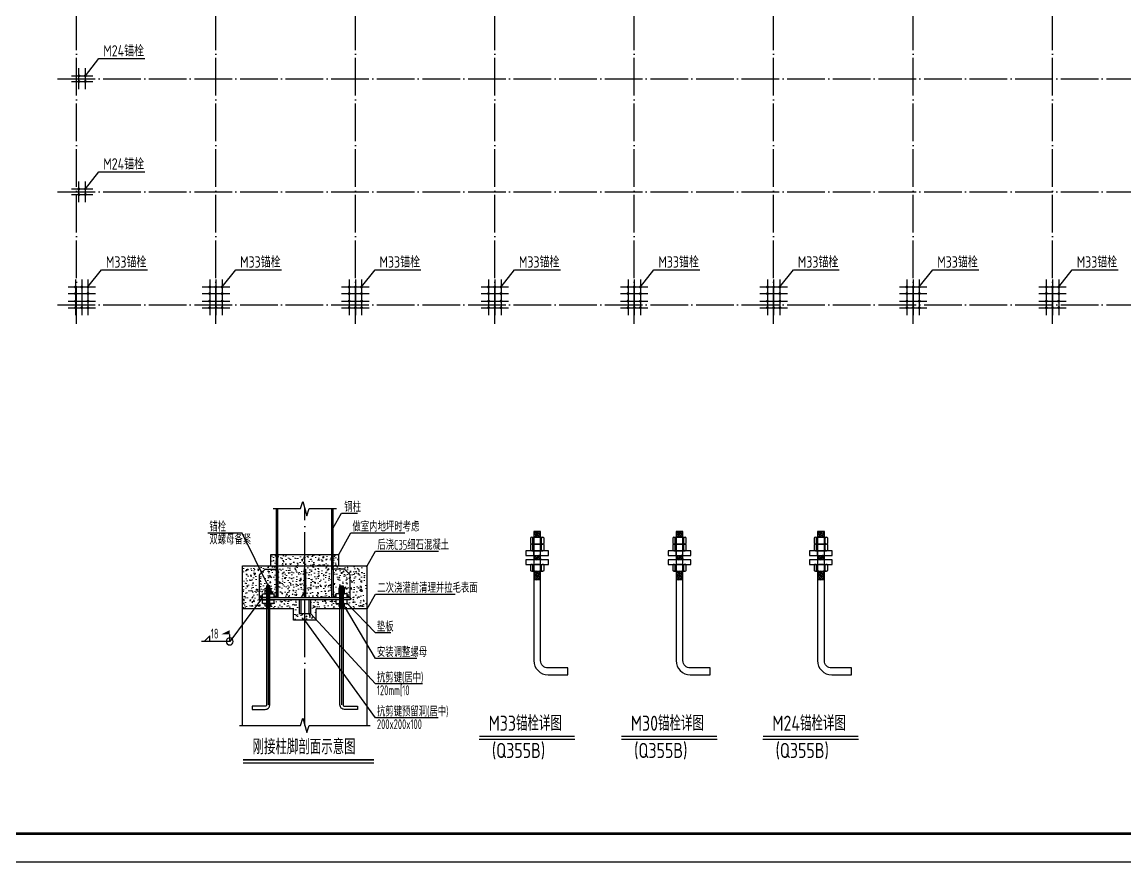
# Model space of a CAD drawing. Extents: x 8844666 to 9156203, y 1662182 to 2655606.
# Drawn here: x 8914700 to 8973232, y 2270669 to 2315219 of the extents above; entities that cross this region are included whole.
import ezdxf

# ---------------------------------------------------------------- set-up
doc = ezdxf.new("R2010")
doc.units = 0
doc.header["$LTSCALE"] = 1000
doc.header["$MEASUREMENT"] = 0
doc.linetypes.add('DOTE', pattern=[2.42, 2, -0.2, 0.02, -0.2])
doc.layers.get('0').update_dxf_attribs({"linetype": 'CONTINUOUS'})
for name, color, linetype in [('10', 7, 'CONTINUOUS'), ('11', 3, 'CONTINUOUS'), ('116', 1, 'CONTINUOUS'), ('14', 142, 'CONTINUOUS'), ('BOLT', 3, 'CONTINUOUS'), ('DIM_SYMB', 3, 'CONTINUOUS'), ('DOTE', 8, 'DOTE'), ('PUB_TITLE', 4, 'CONTINUOUS'), ('一般文字', 6, 'CONTINUOUS'), ('加强板', 3, 'CONTINUOUS'), ('填满-深', 8, 'CONTINUOUS'), ('焊缝标注', 6, 'CONTINUOUS'), ('独立基础', 2, 'CONTINUOUS'), ('螺栓', 15, 'CONTINUOUS')]:
    doc.layers.add(name, color=color, linetype=linetype)
doc.layers.add('HATCH', color=9, linetype='CONTINUOUS', lineweight=9)
doc.styles.add('_HZTXT', font='atssdeng.shx', dxfattribs={"width": 0.8, "bigfont": 'atssdchn.shx'})
doc.styles.add('TSSD', font='tssdeng.shx', dxfattribs={"width": 0.65, "bigfont": 'tssdchn.shx'})
doc.styles.add('TSSD_REIN', font='atssdeng.shx', dxfattribs={"width": 0.7, "bigfont": 'atssdchn.shx'})
pattern_1 = [(10, (7369831.1, 1887585.653), (-5.426506, 30.775242), [])]

# ---------------------------------------------------------------- blocks, each defined once
blk = doc.blocks.new('GJZJ0529')
at = {"layer": 'HATCH', "ltscale": 1000}
h = blk.add_hatch(dxfattribs=at)
h.set_pattern_fill('混凝土', color=256, scale=50, style=0)
h.set_pattern_definition([(50, (14030.83, -95.17), (358.630091, -31.376067), [37.5, -412.5]), (355, (14030.83, -95.17), (-69.375667, 376.096067), [30, -330]), (100.4514, (14060.7, -97.78), (289.254691, 344.719771), [31.870095, -350.571056]), (46.1842, (14030.83, 4.83), (533.620524, -82.759507), [56.25, -618.75]), (96.6356, (14075.3, -2.06), (467.331353, 487.058935), [47.805144, -525.8565]), (351.1842, (14030.8, 4.83), (467.330973, 487.0593), [45, -495]), (21, (14080.83, -20.17), (298.453526, -201.309445), [37.5, -412.5]), (326, (14080.83, -20.17), (121.657666, 362.575023), [30, -330]), (71.4514, (14105.7, -36.94), (420.111314, 161.265248), [31.870095, -350.571056]), (37.5, (14030.83, -95.17), (6.0799277, 166.446927), [0, -326, 0, -335, 0, -331.25]), (7.5, (14030.83, -95.17), (131.5347687, 197.205856), [0, -191, 0, -318.5, 0, -126.25]), (327.5, (13919.33, -95.17), (266.911218, -11.2774359), [0, -125, 0, -390, 0, -517.5]), (317.5, (13869.33, -95.17), (291.593085, 50.052491), [0, -162.5, 0, -259, 0, -367.5])])
h.paths.add_polyline_path([(7462797, 1870322), (7462797, 1870722), (7461845, 1870722), (7461845, 1870322)])
h.paths.add_polyline_path([(7461797, 1870722), (7461597, 1870722), (7461597, 1870322), (7461797, 1870322)])
h.paths.add_polyline_path([(7463749, 1870322), (7463749, 1870722), (7462797, 1870722), (7462797, 1870322)])
h.paths.add_polyline_path([(7463797, 1870322), (7463997, 1870322), (7463997, 1870722), (7463797, 1870722)])
h = blk.add_hatch(dxfattribs=at)
h.set_pattern_fill('混凝土', color=256, scale=50, style=0)
h.set_pattern_definition([(50, (0, 0), (358.630091, -31.376067), [37.5, -412.5]), (355, (0, 0), (-69.375667, 376.096067), [30, -330]), (100.4514, (29.9, -2.6), (289.254691, 344.719771), [31.870095, -350.571056]), (46.1842, (0, 100), (533.620524, -82.759507), [56.25, -618.75]), (96.6356, (44.47, 93.1), (467.331353, 487.058935), [47.805144, -525.8565]), (351.1842, (0, 100), (467.330973, 487.0593), [45, -495]), (21, (50, 75), (298.453526, -201.309445), [37.5, -412.5]), (326, (50, 75), (121.657666, 362.575023), [30, -330]), (71.4514, (74.87, 58.22), (420.111314, 161.265248), [31.870095, -350.571056]), (37.5, (0, 0), (6.0799277, 166.446927), [0, -326, 0, -335, 0, -331.25]), (7.5, (0, 0), (131.5347687, 197.205856), [0, -191, 0, -318.5, 0, -126.25]), (327.5, (-111.5, 0), (266.911218, -11.2774359), [0, -125, 0, -390, 0, -517.5]), (317.5, (-161.5, 0), (291.593085, 50.052491), [0, -162.5, 0, -259, 0, -367.5])])
h.paths.add_polyline_path([(7463797, 1869290), (7463855, 1869232, 0.168207), (7463897, 1869302), (7463897, 1869335), (7463997, 1869335), (7463997, 1869435), (7463997, 1869535), (7464041, 1869535), (7464041, 1869622), (7464154, 1869622), (7464154, 1869535), (7464197, 1869535), (7464197, 1869435), (7464197, 1869335), (7464297, 1869335), (7464297, 1869302, 0.262974), (7464379, 1869210), (7464397, 1869210), (7464397, 1870010), (7464197, 1870210), (7463797, 1870210)], flags=17)
h.paths.add_polyline_path([(7461797, 1870210), (7461397, 1870210), (7461271, 1870083), (7461497, 1869622), (7461554, 1869622), (7461554, 1869535), (7461597, 1869535), (7461597, 1869435), (7461597, 1869335), (7461697, 1869335), (7461697, 1869302, 0.168207), (7461740, 1869232), (7461797, 1869290)], flags=17)
h.paths.add_polyline_path([(7461197, 1869210), (7461216, 1869210, 0.262974), (7461297, 1869302), (7461297, 1869335), (7461397, 1869335), (7461397, 1869435), (7461397, 1869535), (7461441, 1869535), (7461441, 1869622), (7461497, 1869622), (7461271, 1870083), (7461197, 1870010)], flags=17)
h.paths.add_polyline_path([(7464997, 1870322), (7461154, 1870322), (7461271, 1870083), (7461397, 1870210), (7461797, 1870210), (7461837, 1870210), (7461837, 1869210), (7462769, 1869210), (7462769, 1870210), (7462825, 1870210), (7462825, 1869210), (7463757, 1869210), (7463757, 1870210), (7463797, 1870210), (7464197, 1870210), (7464397, 1870010), (7464397, 1869210), (7464397, 1869122), (7464297, 1869122), (7464297, 1868997), (7464483, 1868802), (7464997, 1868802)])
h.paths.add_polyline_path([(7461197, 1870010), (7461271, 1870083), (7461154, 1870322), (7460597, 1870322), (7460597, 1868802), (7460994, 1868802), (7461232, 1869122), (7461197, 1869122), (7461197, 1869210)])
h.paths.add_polyline_path([(7462397, 1868802), (7462397, 1868402), (7463197, 1868402), (7463197, 1868425), (7462997, 1868642), (7462597, 1868642), (7462597, 1869122), (7461697, 1869122), (7461697, 1868997), (7461597, 1868997), (7461597, 1868897), (7461554, 1868897), (7461554, 1868802)])
h.paths.add_polyline_path([(7461297, 1868997), (7461297, 1869122), (7461232, 1869122), (7460994, 1868802), (7461441, 1868802), (7461441, 1868897), (7461397, 1868897), (7461397, 1868997)])
h.paths.add_polyline_path([(7462997, 1869122), (7462997, 1868642), (7463197, 1868425), (7463197, 1868802), (7464041, 1868802), (7464041, 1868897), (7463997, 1868897), (7463997, 1868997), (7463897, 1868997), (7463897, 1869122)])
h.paths.add_polyline_path([(7464297, 1868997), (7464197, 1868997), (7464197, 1868897), (7464254, 1868802), (7464483, 1868802)], flags=17)
at = {"layer": '填满-深', "ltscale": 1000}
h = blk.add_hatch(dxfattribs=at)
h.set_pattern_fill('_USER', color=256, scale=31.25, angle=10, style=0, pattern_type=0)
h.set_pattern_definition(pattern_1)
h.paths.add_polyline_path([(7461554, 1869622), (7461441, 1869622), (7461441, 1868802), (7461554, 1868802)])
h = blk.add_hatch(dxfattribs=at)
h.set_pattern_fill('_USER', color=256, scale=31.25, angle=10, style=0, pattern_type=0)
h.set_pattern_definition(pattern_1)
h.paths.add_polyline_path([(7464041, 1869622), (7464154, 1869622), (7464154, 1868802), (7464041, 1868802)])
at = {"layer": '填满-深'}
h = blk.add_hatch(color=256, dxfattribs=at)
edge = h.paths.add_edge_path()
edge.add_ellipse((7461175, 1869328), major_axis=(-103, 71), ratio=1, start_angle=143.9763, end_angle=202.911, ccw=False)
edge.add_line((7461216, 1869210), (7461297, 1869210))
edge.add_line((7461297, 1869210), (7461297, 1869302))
h = blk.add_hatch(color=256, dxfattribs=at)
edge = h.paths.add_edge_path()
edge.add_ellipse((7461820, 1869328), major_axis=(103, 71), ratio=1, start_angle=157.089, end_angle=216.0237)
edge.add_line((7461779, 1869210), (7461697, 1869210))
edge.add_line((7461697, 1869210), (7461697, 1869302))
h = blk.add_hatch(color=256, dxfattribs=at)
edge = h.paths.add_edge_path()
edge.add_ellipse((7463775, 1869328), major_axis=(-103, 71), ratio=1, start_angle=143.9763, end_angle=202.911, ccw=False)
edge.add_line((7463816, 1869210), (7463897, 1869210))
edge.add_line((7463897, 1869210), (7463897, 1869302))
h = blk.add_hatch(color=256, dxfattribs=at)
edge = h.paths.add_edge_path()
edge.add_ellipse((7464420, 1869328), major_axis=(103, 71), ratio=1, start_angle=157.089, end_angle=216.0237)
edge.add_line((7464379, 1869210), (7464297, 1869210))
edge.add_line((7464297, 1869210), (7464297, 1869302))
at = {"layer": '11'}
for p, q in [((7461797, 1870210, -1178), (7461797, 1872347, -1186)), ((7461845, 1869210, -1178), (7461845, 1872347, -1186)), ((7463749, 1869210, -1178), (7463749, 1872347, -1186)), ((7463797, 1870210, -1178), (7463797, 1872347, -1186))]:
    blk.add_line(p, q, dxfattribs=at)
at = {"layer": '116'}
for p, q in [((7462597, 1869122, -1178), (7462597, 1868642, -1178)), ((7462657, 1869122, -1178), (7462657, 1868642, -1178)), ((7462937, 1869122, -1178), (7462937, 1868642, -1178)), ((7462997, 1869122, -1178), (7462997, 1868642, -1178)), ((7462597, 1868642, -1178), (7462997, 1868642, -1178))]:
    blk.add_line(p, q, dxfattribs=at)
at = {"layer": '14'}
for p, q in [((7461197, 1870010, -1178), (7461397, 1870210, -1178)), ((7461197, 1869210, -1178), (7461197, 1870010, -1178)), ((7461397, 1870210, -1178), (7461797, 1870210, -1178)), ((7461797, 1870210, -1178), (7461797, 1869290, -1178)), ((7461797, 1869210, -1178), (7461797, 1870210, -1178)), ((7461797, 1870210, -1178), (7461837, 1870210, -1178)), ((7461837, 1870210, -1178), (7461837, 1869210, -1178)), ((7462769, 1870210, -1178), (7462769, 1869210, -1178)), ((7462769, 1870210, -1178), (7462825, 1870210, -1178)), ((7462825, 1870010, -1178), (7462769, 1870010, -1178)), ((7462825, 1870210, -1178), (7462825, 1869210, -1178)), ((7463757, 1869210, -1178), (7463757, 1870210, -1178)), ((7463757, 1870210, -1178), (7463797, 1870210, -1178)), ((7463797, 1870210, -1178), (7463797, 1869290, -1178)), ((7463797, 1870210, -1178), (7463797, 1869210, -1178)), ((7464197, 1870210, -1178), (7463797, 1870210, -1178)), ((7464397, 1870010, -1178), (7464197, 1870210, -1178)), ((7464397, 1869210, -1178), (7464397, 1870010, -1178)), ((7461197, 1869210, -1178), (7464397, 1869210, -1178)), ((7461717, 1869210, -1178), (7461197, 1869210, -1178)), ((7461197, 1869122, -1178), (7461197, 1869210, -1178)), ((7464397, 1869122, -1178), (7461197, 1869122, -1178)), ((7461797, 1869290, -1178), (7461740, 1869232, -1178)), ((7461837, 1869210, -1178), (7461797, 1869210, -1178)), ((7463797, 1869210, -1178), (7463757, 1869210, -1178)), ((7463797, 1869290, -1178), (7463855, 1869232, -1178)), ((7463877, 1869210, -1178), (7464397, 1869210, -1178)), ((7464397, 1869210, -1178), (7464397, 1869122, -1178))]:
    blk.add_line(p, q, dxfattribs=at)
at = {"layer": 'BOLT', "elevation": -1178}
for points in [[(7461441, 1869622), (7461441, 1865391, -0.414214), (7461410, 1865360), (7460929, 1865360), (7460929, 1865247), (7461397, 1865247, 0.414214), (7461554, 1865403), (7461554, 1869622), (7461441, 1869622)], [(7464154, 1869622), (7464154, 1865391, 0.414214), (7464185, 1865360), (7464666, 1865360), (7464666, 1865247), (7464197, 1865247, -0.414214), (7464041, 1865403), (7464041, 1869622), (7464154, 1869622)]]:
    blk.add_lwpolyline(points, format="xyb", dxfattribs=at)
at = {"layer": 'DIM_SYMB'}
for points, elevation in [([(7461682, 1872347), (7462647, 1872347), (7462728, 1872600), (7462867, 1872093), (7462947, 1872347), (7463913, 1872347)], -1186), ([(7460482, 1864680), (7462647, 1864680), (7462728, 1864933), (7462867, 1864426), (7462947, 1864680), (7465113, 1864680)], -1178)]:
    blk.add_lwpolyline(points, dxfattribs=dict(at, elevation=elevation))
at = {"layer": 'DOTE'}
blk.add_line((7462797, 1864680, -1178), (7462797, 1872347, -1186), dxfattribs=at)
at = {"layer": 'DOTE', "linetype": 'Continuous'}
for p, q in [((7461497, 1869622, -1178), (7461497, 1865403, -1178)), ((7464097, 1869622, -1178), (7464097, 1865403, -1178))]:
    blk.add_line(p, q, dxfattribs=at)
at = {"layer": '一般文字', "color": 7}
for p, q in [((7463797, 1871663, -1186), (7464097, 1872183, -1186)), ((7464097, 1872183, -1186), (7464659, 1872183, -1186)), ((7460583, 1871483, -1178), (7459369, 1871483, -1178)), ((7461497, 1869622, -1178), (7460583, 1871483, -1178)), ((7463997, 1870722, -1186), (7464419, 1871488, -1186)), ((7464419, 1871488, -1186), (7466329, 1871488, -1186)), ((7464997, 1870322, -1186), (7465297, 1870842, -1186)), ((7465297, 1870842, -1186), (7467521, 1870842, -1186)), ((7464997, 1868802, -1178), (7465297, 1869322, -1178)), ((7465297, 1869322, -1178), (7468118, 1869322, -1178)), ((7465297, 1867049, -1178), (7464197, 1868897, -1178)), ((7465297, 1867949, -1178), (7464297, 1868997, -1178)), ((7465297, 1864949, -1178), (7462797, 1868402, -1182)), ((7465297, 1866149, -1178), (7462997, 1868642, -1178)), ((7465845, 1867949, -1178), (7465297, 1867949, -1178)), ((7466756, 1867049, -1178), (7465297, 1867049, -1178)), ((7466962, 1866149, -1178), (7465297, 1866149, -1178)), ((7467515, 1864949, -1178), (7465297, 1864949, -1178))]:
    blk.add_line(p, q, dxfattribs=at)
at = {"layer": '加强板', "elevation": -1178}
for points in [[(7461397, 1869535), (7461597, 1869535), (7461597, 1869435), (7461397, 1869435)], [(7464197, 1869535), (7463997, 1869535), (7463997, 1869435), (7464197, 1869435)], [(7461297, 1869335), (7461697, 1869335), (7461697, 1869210), (7461297, 1869210)], [(7461297, 1869122), (7461697, 1869122), (7461697, 1868997), (7461297, 1868997)], [(7461397, 1869435), (7461597, 1869435), (7461597, 1869335), (7461397, 1869335)], [(7464297, 1869335), (7463897, 1869335), (7463897, 1869210), (7464297, 1869210)], [(7464297, 1869122), (7463897, 1869122), (7463897, 1868997), (7464297, 1868997)], [(7464197, 1869435), (7463997, 1869435), (7463997, 1869335), (7464197, 1869335)], [(7461397, 1868997), (7461597, 1868997), (7461597, 1868897), (7461397, 1868897)], [(7464197, 1868997), (7463997, 1868997), (7463997, 1868897), (7464197, 1868897)]]:
    blk.add_lwpolyline(points, close=True, dxfattribs=at)
at = {"layer": '填满-深', "ltscale": 1000}
blk.add_line((7461554, 1868802, -1178), (7461441, 1868802, -1178), dxfattribs=at)
at = {"layer": '填满-深'}
for centre, start, end in [((7461175, 1869328, -1178), 289.1303, 348.0651), ((7461820, 1869328, -1178), 191.9349, 250.8697), ((7463775, 1869328, -1178), 289.1303, 348.0651), ((7464420, 1869328, -1178), 191.9349, 250.8697)]:
    blk.add_arc(centre, 125, start, end, dxfattribs=at)
at = {"layer": '焊缝标注'}
for p, q in [((7461297, 1869210, -1178), (7460138, 1867651, -1178)), ((7460138, 1867651, -1178), (7459138, 1867651, -1178)), ((7459438, 1867851, -1178), (7459238, 1867651, -1178)), ((7459438, 1867651, -1178), (7459438, 1867851, -1178)), ((7460138, 1867651, -1178), (7460138, 1867901, -1178))]:
    blk.add_line(p, q, dxfattribs=at)
blk.add_arc((7460138, 1867651, -1178), 125, 45, 44.9772, dxfattribs=at)
for points in [[(7461297, 1869210, -1178), (7461226, 1869139, -1178), (7461250, 1869121, -1178)], [(7460138, 1867901, -1178), (7459838, 1867901, -1178), (7460138, 1868051, -1178)]]:
    blk.add_solid(points, dxfattribs=at)
at = {"layer": '独立基础'}
for p, q in [((7461597, 1870722, -1186), (7463997, 1870722, -1186)), ((7461597, 1870322, -1186), (7461597, 1870722, -1186)), ((7463997, 1870322, -1186), (7463997, 1870722, -1186)), ((7460597, 1864680, -1178), (7460597, 1870322, -1178)), ((7460597, 1870322, -1186), (7464997, 1870322, -1186)), ((7464997, 1864680, -1178), (7464997, 1870322, -1178)), ((7462397, 1868802, -1178), (7460597, 1868802, -1178)), ((7462397, 1868402, -1178), (7462397, 1868802, -1178)), ((7463197, 1868402, -1178), (7463197, 1868802, -1178)), ((7464997, 1868802, -1178), (7463197, 1868802, -1178)), ((7463197, 1868402, -1178), (7462397, 1868402, -1178))]:
    blk.add_line(p, q, dxfattribs=at)
at = {"layer": '一般文字', "color": 7, "style": 'TSSD_REIN', "width": 0.65}
for s, p in [('钢柱', (7464193, 1872233, -1186)), ('锚栓', (7459419, 1871533, -1178)), ('做室内地坪时考虑', (7464484, 1871538, -1186)), ('双螺母备紧', (7459419, 1871080, -1178)), ('后浇C35细石混凝土', (7465362, 1870892, -1186)), ('二次浇灌前清理并拉毛表面', (7465362, 1869372, -1178)), ('垫板', (7465347, 1867999, -1178)), ('安装调整螺母', (7465347, 1867099, -1178)), ('抗剪键(居中)', (7465347, 1866199, -1178)), ('120mm[10', (7465347, 1865749, -1178)), ('抗剪键预留洞(居中)', (7465347, 1864999, -1178)), ('200x200x100', (7465347, 1864549, -1178))]:
    blk.add_text(s, height=350, dxfattribs=at).set_placement(p)
at = {"layer": '焊缝标注', "style": 'TSSD', "width": 0.65}
blk.add_text('18', height=350, dxfattribs=at).set_placement((7459470, 1867751, -1178))

msp = doc.modelspace()

# ---------------------------------------------------------------- hatches: boundary and pattern name
at = {"layer": '螺栓'}
h = msp.add_hatch(dxfattribs=at)
h.set_pattern_fill('ANSI33', color=256, scale=25, angle=146, style=0)
h.set_pattern_definition([(191, (1597800.355, 423687.07), (15.145464, -77.9166577), []), (191, (1597753.824, 423718.45), (15.145464, -77.9166577), [39.6875, -19.84375])])
h.paths.add_polyline_path([(8941863.4, 2288190.5), (8941863.4, 2287890.4), (8942223.4, 2287890.4), (8942223.4, 2288190.5)])
h.paths.add_polyline_path([(8941863.4, 2286690.4), (8942223.4, 2286690.4), (8942223.4, 2286930.4), (8941863.4, 2286930.4), (8941863.4, 2286930.4)])
h.paths.add_polyline_path([(8942223.4, 2286090.4), (8941863.4, 2286090.4), (8941863.4, 2285639.5), (8942223.4, 2285639.5)])
h = msp.add_hatch(dxfattribs=at)
h.set_pattern_fill('ANSI33', color=256, scale=25, angle=146, style=0)
h.set_pattern_definition([(191, (1605348.58, 423687.07), (15.145464, -77.9166577), []), (191, (1605302.05, 423718.45), (15.145464, -77.9166577), [39.6875, -19.84375])])
h.paths.add_polyline_path([(8949411.6, 2288190.5), (8949411.6, 2287890.4), (8949771.6, 2287890.4), (8949771.6, 2288190.5)])
h.paths.add_polyline_path([(8949411.6, 2286690.4), (8949771.6, 2286690.4), (8949771.6, 2286930.4), (8949411.6, 2286930.4), (8949411.6, 2286930.4)])
h.paths.add_polyline_path([(8949771.6, 2286090.4), (8949411.6, 2286090.4), (8949411.6, 2285639.5), (8949771.6, 2285639.5)])
h = msp.add_hatch(dxfattribs=at)
h.set_pattern_fill('ANSI33', color=256, scale=25, angle=146, style=0)
h.set_pattern_definition([(191, (1612856.22, 423687.07), (15.145464, -77.9166577), []), (191, (1612809.69, 423718.45), (15.145464, -77.9166577), [39.6875, -19.84375])])
h.paths.add_polyline_path([(8956919.2, 2288190.5), (8956919.2, 2287890.4), (8957279.2, 2287890.4), (8957279.2, 2288190.5)])
h.paths.add_polyline_path([(8956919.2, 2286690.4), (8957279.2, 2286690.4), (8957279.2, 2286930.4), (8956919.2, 2286930.4), (8956919.2, 2286930.4)])
h.paths.add_polyline_path([(8957279.2, 2286090.4), (8956919.2, 2286090.4), (8956919.2, 2285639.5), (8957279.2, 2285639.5)])

# ---------------------------------------------------------------- linework, layer by layer
at = {"layer": '10', "color": 1}
for p, q in [((8917719.3, 2311666.1), (8917719.3, 2312765.7)), ((8918059.3, 2311666.1), (8918059.3, 2312765.7)), ((8917319.3, 2312365.7), (8918459, 2312365.7)), ((8917319.3, 2312066.1), (8918459, 2312066.1)), ((8917719.3, 2305666.1), (8917719.3, 2306765.7)), ((8918059.3, 2305666.1), (8918059.3, 2306765.7)), ((8917319.3, 2306365.7), (8918459, 2306365.7)), ((8917319.3, 2306066.1), (8918459, 2306066.1)), ((8917539.5, 2301565.9), (8917539.5, 2299666.2)), ((8917869.3, 2301565.9), (8917869.3, 2299666.2)), ((8918199.2, 2301565.9), (8918199.2, 2299666.2)), ((8924659.5, 2301565.9), (8924659.5, 2299666.2)), ((8924989.3, 2301565.9), (8924989.3, 2299666.2)), ((8925319.2, 2301565.9), (8925319.2, 2299666.2)), ((8932059.5, 2301565.9), (8932059.5, 2299666.2)), ((8932389.3, 2301565.9), (8932389.3, 2299666.2)), ((8932719.2, 2301565.9), (8932719.2, 2299666.2)), ((8939459.5, 2301565.9), (8939459.5, 2299666.2)), ((8939789.3, 2301565.9), (8939789.3, 2299666.2)), ((8940119.2, 2301565.9), (8940119.2, 2299666.2)), ((8946859.5, 2301565.9), (8946859.5, 2299666.2)), ((8947189.3, 2301565.9), (8947189.3, 2299666.2)), ((8947519.2, 2301565.9), (8947519.2, 2299666.2)), ((8954259.5, 2301565.9), (8954259.5, 2299666.2)), ((8954589.3, 2301565.9), (8954589.3, 2299666.2)), ((8954919.2, 2301565.9), (8954919.2, 2299666.2)), ((8961659.5, 2301565.9), (8961659.5, 2299666.2)), ((8961989.3, 2301565.9), (8961989.3, 2299666.2)), ((8962319.2, 2301565.9), (8962319.2, 2299666.2)), ((8969059.5, 2301565.9), (8969059.5, 2299666.2)), ((8969389.3, 2301565.9), (8969389.3, 2299666.2)), ((8969719.2, 2301565.9), (8969719.2, 2299666.2)), ((8917139.5, 2301165.9), (8918599.2, 2301165.9)), ((8924259.5, 2301165.9), (8925719.2, 2301165.9)), ((8931659.5, 2301165.9), (8933119.2, 2301165.9)), ((8939059.5, 2301165.9), (8940519.2, 2301165.9)), ((8946459.5, 2301165.9), (8947919.2, 2301165.9)), ((8953859.5, 2301165.9), (8955319.2, 2301165.9)), ((8961259.5, 2301165.9), (8962719.2, 2301165.9)), ((8968659.5, 2301165.9), (8970119.2, 2301165.9)), ((8917139.5, 2300815.9), (8918599.2, 2300815.9)), ((8917139.5, 2300415.9), (8918599.2, 2300415.9)), ((8924259.5, 2300815.9), (8925719.2, 2300815.9)), ((8924259.5, 2300415.9), (8925719.2, 2300415.9)), ((8931659.5, 2300815.9), (8933119.2, 2300815.9)), ((8931659.5, 2300415.9), (8933119.2, 2300415.9)), ((8939059.5, 2300815.9), (8940519.2, 2300815.9)), ((8939059.5, 2300415.9), (8940519.2, 2300415.9)), ((8946459.5, 2300815.9), (8947919.2, 2300815.9)), ((8946459.5, 2300415.9), (8947919.2, 2300415.9)), ((8953859.5, 2300815.9), (8955319.2, 2300815.9)), ((8953859.5, 2300415.9), (8955319.2, 2300415.9)), ((8961259.5, 2300815.9), (8962719.2, 2300815.9)), ((8961259.5, 2300415.9), (8962719.2, 2300415.9)), ((8968659.5, 2300815.9), (8970119.2, 2300815.9)), ((8968659.5, 2300415.9), (8970119.2, 2300415.9)), ((8917139.5, 2300065.9), (8918599.2, 2300065.9)), ((8924259.5, 2300065.9), (8925719.2, 2300065.9)), ((8931659.5, 2300065.9), (8933119.2, 2300065.9)), ((8939059.5, 2300065.9), (8940519.2, 2300065.9)), ((8946459.5, 2300065.9), (8947919.2, 2300065.9)), ((8953859.5, 2300065.9), (8955319.2, 2300065.9)), ((8961259.5, 2300065.9), (8962719.2, 2300065.9)), ((8968659.5, 2300065.9), (8970119.2, 2300065.9))]:
    msp.add_line(p, q, dxfattribs=at)
at = {"layer": '10', "const_width": 75}
for points in [[(8917756.8, 2312365.7, -1), (8917681.8, 2312365.7, -1), (8917756.8, 2312365.7, -1)], [(8917756.8, 2312066.1, -1), (8917681.8, 2312066.1, -1), (8917756.8, 2312066.1, -1)], [(8918096.8, 2312365.7, -1), (8918021.8, 2312365.7, -1), (8918096.8, 2312365.7, -1)], [(8918096.8, 2312066.1, -1), (8918021.8, 2312066.1, -1), (8918096.8, 2312066.1, -1)], [(8917756.8, 2306365.7, -1), (8917681.8, 2306365.7, -1), (8917756.8, 2306365.7, -1)], [(8918096.8, 2306365.7, -1), (8918021.8, 2306365.7, -1), (8918096.8, 2306365.7, -1)], [(8917756.8, 2306066.1, -1), (8917681.8, 2306066.1, -1), (8917756.8, 2306066.1, -1)], [(8918096.8, 2306066.1, -1), (8918021.8, 2306066.1, -1), (8918096.8, 2306066.1, -1)], [(8917577, 2301165.9, -1), (8917502, 2301165.9, -1), (8917577, 2301165.9, -1)], [(8917577, 2300815.9, -1), (8917502, 2300815.9, -1), (8917577, 2300815.9, -1)], [(8917906.8, 2301165.9, -1), (8917831.8, 2301165.9, -1), (8917906.8, 2301165.9, -1)], [(8918236.7, 2301165.9, -1), (8918161.7, 2301165.9, -1), (8918236.7, 2301165.9, -1)], [(8918236.7, 2300815.9, -1), (8918161.7, 2300815.9, -1), (8918236.7, 2300815.9, -1)], [(8924697, 2301165.9, -1), (8924622, 2301165.9, -1), (8924697, 2301165.9, -1)], [(8924697, 2300815.9, -1), (8924622, 2300815.9, -1), (8924697, 2300815.9, -1)], [(8925026.8, 2301165.9, -1), (8924951.8, 2301165.9, -1), (8925026.8, 2301165.9, -1)], [(8925356.7, 2301165.9, -1), (8925281.7, 2301165.9, -1), (8925356.7, 2301165.9, -1)], [(8925356.7, 2300815.9, -1), (8925281.7, 2300815.9, -1), (8925356.7, 2300815.9, -1)], [(8932097, 2301165.9, -1), (8932022, 2301165.9, -1), (8932097, 2301165.9, -1)], [(8932097, 2300815.9, -1), (8932022, 2300815.9, -1), (8932097, 2300815.9, -1)], [(8932426.8, 2301165.9, -1), (8932351.8, 2301165.9, -1), (8932426.8, 2301165.9, -1)], [(8932756.7, 2301165.9, -1), (8932681.7, 2301165.9, -1), (8932756.7, 2301165.9, -1)], [(8932756.7, 2300815.9, -1), (8932681.7, 2300815.9, -1), (8932756.7, 2300815.9, -1)], [(8939497, 2301165.9, -1), (8939422, 2301165.9, -1), (8939497, 2301165.9, -1)], [(8939497, 2300815.9, -1), (8939422, 2300815.9, -1), (8939497, 2300815.9, -1)], [(8939826.8, 2301165.9, -1), (8939751.8, 2301165.9, -1), (8939826.8, 2301165.9, -1)], [(8940156.7, 2301165.9, -1), (8940081.7, 2301165.9, -1), (8940156.7, 2301165.9, -1)], [(8940156.7, 2300815.9, -1), (8940081.7, 2300815.9, -1), (8940156.7, 2300815.9, -1)], [(8946897, 2301165.9, -1), (8946822, 2301165.9, -1), (8946897, 2301165.9, -1)], [(8946897, 2300815.9, -1), (8946822, 2300815.9, -1), (8946897, 2300815.9, -1)], [(8947226.8, 2301165.9, -1), (8947151.8, 2301165.9, -1), (8947226.8, 2301165.9, -1)], [(8947556.7, 2301165.9, -1), (8947481.7, 2301165.9, -1), (8947556.7, 2301165.9, -1)], [(8947556.7, 2300815.9, -1), (8947481.7, 2300815.9, -1), (8947556.7, 2300815.9, -1)], [(8954297, 2301165.9, -1), (8954222, 2301165.9, -1), (8954297, 2301165.9, -1)], [(8954297, 2300815.9, -1), (8954222, 2300815.9, -1), (8954297, 2300815.9, -1)], [(8954626.8, 2301165.9, -1), (8954551.8, 2301165.9, -1), (8954626.8, 2301165.9, -1)], [(8954956.7, 2301165.9, -1), (8954881.7, 2301165.9, -1), (8954956.7, 2301165.9, -1)], [(8954956.7, 2300815.9, -1), (8954881.7, 2300815.9, -1), (8954956.7, 2300815.9, -1)], [(8961697, 2301165.9, -1), (8961622, 2301165.9, -1), (8961697, 2301165.9, -1)], [(8961697, 2300815.9, -1), (8961622, 2300815.9, -1), (8961697, 2300815.9, -1)], [(8962026.8, 2301165.9, -1), (8961951.8, 2301165.9, -1), (8962026.8, 2301165.9, -1)], [(8962356.7, 2301165.9, -1), (8962281.7, 2301165.9, -1), (8962356.7, 2301165.9, -1)], [(8962356.7, 2300815.9, -1), (8962281.7, 2300815.9, -1), (8962356.7, 2300815.9, -1)], [(8969097, 2301165.9, -1), (8969022, 2301165.9, -1), (8969097, 2301165.9, -1)], [(8969097, 2300815.9, -1), (8969022, 2300815.9, -1), (8969097, 2300815.9, -1)], [(8969426.8, 2301165.9, -1), (8969351.8, 2301165.9, -1), (8969426.8, 2301165.9, -1)], [(8969756.7, 2301165.9, -1), (8969681.7, 2301165.9, -1), (8969756.7, 2301165.9, -1)], [(8969756.7, 2300815.9, -1), (8969681.7, 2300815.9, -1), (8969756.7, 2300815.9, -1)], [(8917577, 2300415.9, -1), (8917502, 2300415.9, -1), (8917577, 2300415.9, -1)], [(8918236.7, 2300415.9, -1), (8918161.7, 2300415.9, -1), (8918236.7, 2300415.9, -1)], [(8924697, 2300415.9, -1), (8924622, 2300415.9, -1), (8924697, 2300415.9, -1)], [(8925356.7, 2300415.9, -1), (8925281.7, 2300415.9, -1), (8925356.7, 2300415.9, -1)], [(8932097, 2300415.9, -1), (8932022, 2300415.9, -1), (8932097, 2300415.9, -1)], [(8932756.7, 2300415.9, -1), (8932681.7, 2300415.9, -1), (8932756.7, 2300415.9, -1)], [(8939497, 2300415.9, -1), (8939422, 2300415.9, -1), (8939497, 2300415.9, -1)], [(8940156.7, 2300415.9, -1), (8940081.7, 2300415.9, -1), (8940156.7, 2300415.9, -1)], [(8946897, 2300415.9, -1), (8946822, 2300415.9, -1), (8946897, 2300415.9, -1)], [(8947556.7, 2300415.9, -1), (8947481.7, 2300415.9, -1), (8947556.7, 2300415.9, -1)], [(8954297, 2300415.9, -1), (8954222, 2300415.9, -1), (8954297, 2300415.9, -1)], [(8954956.7, 2300415.9, -1), (8954881.7, 2300415.9, -1), (8954956.7, 2300415.9, -1)], [(8961697, 2300415.9, -1), (8961622, 2300415.9, -1), (8961697, 2300415.9, -1)], [(8962356.7, 2300415.9, -1), (8962281.7, 2300415.9, -1), (8962356.7, 2300415.9, -1)], [(8969097, 2300415.9, -1), (8969022, 2300415.9, -1), (8969097, 2300415.9, -1)], [(8969756.7, 2300415.9, -1), (8969681.7, 2300415.9, -1), (8969756.7, 2300415.9, -1)], [(8917577, 2300065.9, -1), (8917502, 2300065.9, -1), (8917577, 2300065.9, -1)], [(8917906.8, 2300065.9, -1), (8917831.8, 2300065.9, -1), (8917906.8, 2300065.9, -1)], [(8918236.7, 2300065.9, -1), (8918161.7, 2300065.9, -1), (8918236.7, 2300065.9, -1)], [(8924697, 2300065.9, -1), (8924622, 2300065.9, -1), (8924697, 2300065.9, -1)], [(8925026.8, 2300065.9, -1), (8924951.8, 2300065.9, -1), (8925026.8, 2300065.9, -1)], [(8925356.7, 2300065.9, -1), (8925281.7, 2300065.9, -1), (8925356.7, 2300065.9, -1)], [(8932097, 2300065.9, -1), (8932022, 2300065.9, -1), (8932097, 2300065.9, -1)], [(8932426.8, 2300065.9, -1), (8932351.8, 2300065.9, -1), (8932426.8, 2300065.9, -1)], [(8932756.7, 2300065.9, -1), (8932681.7, 2300065.9, -1), (8932756.7, 2300065.9, -1)], [(8939497, 2300065.9, -1), (8939422, 2300065.9, -1), (8939497, 2300065.9, -1)], [(8939826.8, 2300065.9, -1), (8939751.8, 2300065.9, -1), (8939826.8, 2300065.9, -1)], [(8940156.7, 2300065.9, -1), (8940081.7, 2300065.9, -1), (8940156.7, 2300065.9, -1)], [(8946897, 2300065.9, -1), (8946822, 2300065.9, -1), (8946897, 2300065.9, -1)], [(8947226.8, 2300065.9, -1), (8947151.8, 2300065.9, -1), (8947226.8, 2300065.9, -1)], [(8947556.7, 2300065.9, -1), (8947481.7, 2300065.9, -1), (8947556.7, 2300065.9, -1)], [(8954297, 2300065.9, -1), (8954222, 2300065.9, -1), (8954297, 2300065.9, -1)], [(8954626.8, 2300065.9, -1), (8954551.8, 2300065.9, -1), (8954626.8, 2300065.9, -1)], [(8954956.7, 2300065.9, -1), (8954881.7, 2300065.9, -1), (8954956.7, 2300065.9, -1)], [(8961697, 2300065.9, -1), (8961622, 2300065.9, -1), (8961697, 2300065.9, -1)], [(8962026.8, 2300065.9, -1), (8961951.8, 2300065.9, -1), (8962026.8, 2300065.9, -1)], [(8962356.7, 2300065.9, -1), (8962281.7, 2300065.9, -1), (8962356.7, 2300065.9, -1)], [(8969097, 2300065.9, -1), (8969022, 2300065.9, -1), (8969097, 2300065.9, -1)], [(8969426.8, 2300065.9, -1), (8969351.8, 2300065.9, -1), (8969426.8, 2300065.9, -1)], [(8969756.7, 2300065.9, -1), (8969681.7, 2300065.9, -1), (8969756.7, 2300065.9, -1)]]:
    msp.add_lwpolyline(points, format="xyb", close=True, dxfattribs=at)
at = {"layer": 'DOTE'}
for p, q in [((8917589.3, 2299215.9), (8917589.3, 2349215.9)), ((8924989.3, 2299215.9), (8924989.3, 2349215.9)), ((8932389.3, 2299215.9), (8932389.3, 2349215.9)), ((8939789.3, 2299215.9), (8939789.3, 2349215.9)), ((8947189.3, 2299215.9), (8947189.3, 2349215.9)), ((8954589.3, 2299215.9), (8954589.3, 2349215.9)), ((8961989.3, 2299215.9), (8961989.3, 2349215.9)), ((8969389.3, 2299215.9), (8969389.3, 2349215.9)), ((8916589.3, 2312215.9), (9125789.3, 2312215.9)), ((8916589.3, 2306215.9), (9125789.3, 2306215.9)), ((8916589.3, 2300215.9), (9125789.3, 2300215.9))]:
    msp.add_line(p, q, dxfattribs=at)
at = {"layer": 'PUB_TITLE'}
msp.add_lwpolyline([(8903902.8, 2270668.9), (9156202.8, 2270668.9), (9156202.8, 2359768.9), (8903902.8, 2359768.9)], close=True, dxfattribs=at)
at = {"layer": 'PUB_TITLE', "const_width": 150}
msp.add_lwpolyline([(8907652.8, 2272168.9), (9154702.8, 2272168.9), (9154702.8, 2358268.9), (8907652.8, 2358268.9)], close=True, dxfattribs=at)
at = {"layer": '一般文字', "color": 2}
for p, q in [((8938962.5, 2277182), (8944034.9, 2277182)), ((8946510.8, 2277182), (8951583.2, 2277182)), ((8954018.4, 2277182), (8959090.8, 2277182)), ((8926433.6, 2275932.5), (8933375.5, 2275932.5))]:
    msp.add_line(p, q, dxfattribs=at)
at = {"layer": '一般文字', "color": 5}
for points in [[(8918059.3, 2312365.7), (8918777.4, 2313279.3), (8921210.3, 2313279.3)], [(8918059.3, 2306365.7), (8918777.4, 2307279.3), (8921210.3, 2307279.3)], [(8918199.2, 2301165.9), (8918917.2, 2302079.4), (8921350.1, 2302079.4)], [(8925319.2, 2301165.9), (8926037.2, 2302079.4), (8928470.1, 2302079.4)], [(8932719.2, 2301165.9), (8933437.2, 2302079.4), (8935870.1, 2302079.4)], [(8940119.2, 2301165.9), (8940837.2, 2302079.4), (8943270.1, 2302079.4)], [(8947519.2, 2301165.9), (8948237.2, 2302079.4), (8950670.1, 2302079.4)], [(8954919.2, 2301165.9), (8955637.2, 2302079.4), (8958070.1, 2302079.4)], [(8962319.2, 2301165.9), (8963037.2, 2302079.4), (8965470.1, 2302079.4)], [(8969719.2, 2301165.9), (8970437.2, 2302079.4), (8972870.1, 2302079.4)]]:
    msp.add_lwpolyline(points, dxfattribs=at)
at = {"layer": '一般文字', "color": 2, "const_width": 81}
for points in [[(8938962.5, 2277332.1), (8944034.9, 2277332.1)], [(8946510.8, 2277332.1), (8951583.2, 2277332.1)], [(8954018.4, 2277332.1), (8959090.8, 2277332.1)], [(8926433.6, 2276082.7), (8933375.5, 2276082.7)]]:
    msp.add_lwpolyline(points, dxfattribs=at)
at = {"layer": '螺栓'}
for p, q in [((8941812, 2287575.4), (8941812, 2287845.4)), ((8941812, 2287215.4), (8941812, 2287485.4)), ((8942274.8, 2287575.4), (8942274.7, 2287845.4)), ((8942274.8, 2287215.4), (8942274.7, 2287485.4)), ((8949360.2, 2287575.4), (8949360.2, 2287845.4)), ((8949360.2, 2287215.4), (8949360.2, 2287485.4)), ((8949823, 2287575.4), (8949823, 2287845.4)), ((8949823, 2287215.4), (8949823, 2287485.4)), ((8956867.9, 2287575.4), (8956867.9, 2287845.4)), ((8956867.9, 2287215.4), (8956867.9, 2287485.4)), ((8957330.6, 2287575.4), (8957330.6, 2287845.4)), ((8957330.6, 2287215.4), (8957330.6, 2287485.4)), ((8941812, 2286135.4), (8941812, 2286405.4)), ((8942274.8, 2286135.4), (8942274.7, 2286405.4)), ((8949360.2, 2286135.4), (8949360.2, 2286405.4)), ((8949823, 2286135.4), (8949823, 2286405.4)), ((8956867.9, 2286135.4), (8956867.9, 2286405.4)), ((8957330.6, 2286135.4), (8957330.6, 2286405.4))]:
    msp.add_line(p, q, dxfattribs=at)
for points in [[(8941863.4, 2288190.5), (8941863.4, 2281346, 0.4142136), (8942613.4, 2280596), (8943663.1, 2280596), (8943663.1, 2280956), (8942613.4, 2280956, -0.4142136), (8942223.4, 2281346), (8942223.4, 2288190.5)], [(8949411.6, 2288190.5), (8949411.6, 2281346, 0.4142136), (8950161.6, 2280596), (8951211.3, 2280596), (8951211.3, 2280956), (8950161.6, 2280956, -0.4142136), (8949771.6, 2281346), (8949771.6, 2288190.5)], [(8956919.2, 2288190.5), (8956919.2, 2281346, 0.4142136), (8957669.2, 2280596), (8958718.9, 2280596), (8958718.9, 2280956), (8957669.2, 2280956, -0.4142136), (8957279.2, 2281346), (8957279.2, 2288190.5)], [(8942403.4, 2287575.4), (8942403.4, 2287845.4, 0.6997338), (8942274.7, 2287845.4, 0.1944855), (8941812, 2287845.4, 0.6997338), (8941683.4, 2287845.4), (8941683.4, 2287575.4, 0.6997338), (8941812, 2287575.4, 0.1944855), (8942274.8, 2287575.4, 0.6997338)], [(8942403.4, 2287215.4), (8942403.4, 2287485.4, 0.6997338), (8942274.7, 2287485.4, 0.1944855), (8941812, 2287485.4, 0.6997338), (8941683.4, 2287485.4), (8941683.4, 2287215.4, 0.6997338), (8941812, 2287215.4, 0.1944855), (8942274.8, 2287215.4, 0.6997338)], [(8949951.6, 2287575.4), (8949951.6, 2287845.4, 0.6997338), (8949823, 2287845.4, 0.1944855), (8949360.2, 2287845.4, 0.6997338), (8949231.6, 2287845.4), (8949231.6, 2287575.4, 0.6997338), (8949360.2, 2287575.4, 0.1944855), (8949823, 2287575.4, 0.6997338)], [(8949951.6, 2287215.4), (8949951.6, 2287485.4, 0.6997338), (8949823, 2287485.4, 0.1944855), (8949360.2, 2287485.4, 0.6997338), (8949231.6, 2287485.4), (8949231.6, 2287215.4, 0.6997338), (8949360.2, 2287215.4, 0.1944855), (8949823, 2287215.4, 0.6997338)], [(8957459.2, 2287575.4), (8957459.2, 2287845.4, 0.6997338), (8957330.6, 2287845.4, 0.1944855), (8956867.9, 2287845.4, 0.6997338), (8956739.2, 2287845.4), (8956739.2, 2287575.4, 0.6997338), (8956867.9, 2287575.4, 0.1944855), (8957330.6, 2287575.4, 0.6997338)], [(8957459.2, 2287215.4), (8957459.2, 2287485.4, 0.6997338), (8957330.6, 2287485.4, 0.1944855), (8956867.9, 2287485.4, 0.6997338), (8956739.2, 2287485.4), (8956739.2, 2287215.4, 0.6997338), (8956867.9, 2287215.4, 0.1944855), (8957330.6, 2287215.4, 0.6997338)], [(8942403.4, 2286135.4), (8942403.4, 2286405.4, 0.6997338), (8942274.7, 2286405.4, 0.1944855), (8941812, 2286405.4, 0.6997338), (8941683.4, 2286405.4), (8941683.4, 2286135.4, 0.6997338), (8941812, 2286135.4, 0.1944855), (8942274.8, 2286135.4, 0.6997338)], [(8949951.6, 2286135.4), (8949951.6, 2286405.4, 0.6997338), (8949823, 2286405.4, 0.1944855), (8949360.2, 2286405.4, 0.6997338), (8949231.6, 2286405.4), (8949231.6, 2286135.4, 0.6997338), (8949360.2, 2286135.4, 0.1944855), (8949823, 2286135.4, 0.6997338)], [(8957459.2, 2286135.4), (8957459.2, 2286405.4, 0.6997338), (8957330.6, 2286405.4, 0.1944855), (8956867.9, 2286405.4, 0.6997338), (8956739.2, 2286405.4), (8956739.2, 2286135.4, 0.6997338), (8956867.9, 2286135.4, 0.1944855), (8957330.6, 2286135.4, 0.6997338)]]:
    msp.add_lwpolyline(points, format="xyb", close=True, dxfattribs=at)
for points in [[(8941747.7, 2287890.4), (8942339.1, 2287890.4)], [(8941747.7, 2287890.4), (8942339.1, 2287890.4)], [(8941747.7, 2287530.4), (8942339.1, 2287530.4)], [(8941747.7, 2287530.4), (8942339.1, 2287530.4)], [(8941747.7, 2287530.4), (8942339.1, 2287530.4)], [(8941812, 2287530.4), (8941747.7, 2287530.4)], [(8941863.4, 2286930.4), (8941863.4, 2287890.4)], [(8942223.4, 2286930.4), (8942223.4, 2287890.4)], [(8949295.9, 2287890.4), (8949887.3, 2287890.4)], [(8949295.9, 2287890.4), (8949887.3, 2287890.4)], [(8949295.9, 2287530.4), (8949887.3, 2287530.4)], [(8949295.9, 2287530.4), (8949887.3, 2287530.4)], [(8949295.9, 2287530.4), (8949887.3, 2287530.4)], [(8949360.2, 2287530.4), (8949295.9, 2287530.4)], [(8949411.6, 2286930.4), (8949411.6, 2287890.4)], [(8949771.6, 2286930.4), (8949771.6, 2287890.4)], [(8956803.5, 2287890.4), (8957394.9, 2287890.4)], [(8956803.5, 2287890.4), (8957394.9, 2287890.4)], [(8956803.5, 2287530.4), (8957394.9, 2287530.4)], [(8956803.5, 2287530.4), (8957394.9, 2287530.4)], [(8956803.5, 2287530.4), (8957394.9, 2287530.4)], [(8956867.9, 2287530.4), (8956803.5, 2287530.4)], [(8956919.2, 2286930.4), (8956919.2, 2287890.4)], [(8957279.2, 2286930.4), (8957279.2, 2287890.4)], [(8941747.7, 2287170.4), (8942339.1, 2287170.4)], [(8941812, 2287170.4), (8941747.7, 2287170.4)], [(8949295.9, 2287170.4), (8949887.3, 2287170.4)], [(8949360.2, 2287170.4), (8949295.9, 2287170.4)], [(8956803.5, 2287170.4), (8957394.9, 2287170.4)], [(8956867.9, 2287170.4), (8956803.5, 2287170.4)], [(8941747.7, 2286450.4), (8942339.1, 2286450.4)], [(8941863.4, 2286090.4), (8941863.4, 2286450.4)], [(8942223.4, 2286090.4), (8942223.4, 2286450.4)], [(8949295.9, 2286450.4), (8949887.3, 2286450.4)], [(8949411.6, 2286090.4), (8949411.6, 2286450.4)], [(8949771.6, 2286090.4), (8949771.6, 2286450.4)], [(8956803.5, 2286450.4), (8957394.9, 2286450.4)], [(8956919.2, 2286090.4), (8956919.2, 2286450.4)], [(8957279.2, 2286090.4), (8957279.2, 2286450.4)], [(8941747.7, 2286090.4), (8942339.1, 2286090.4)], [(8941812, 2286090.4), (8941747.7, 2286090.4)], [(8949295.9, 2286090.4), (8949887.3, 2286090.4)], [(8949360.2, 2286090.4), (8949295.9, 2286090.4)], [(8956803.5, 2286090.4), (8957394.9, 2286090.4)], [(8956867.9, 2286090.4), (8956803.5, 2286090.4)], [(8942223.4, 2285639.5), (8941863.4, 2285639.5)], [(8949771.6, 2285639.5), (8949411.6, 2285639.5)], [(8957279.2, 2285639.5), (8956919.2, 2285639.5)]]:
    msp.add_lwpolyline(points, dxfattribs=at)
for points in [[(8941443.4, 2286930.4), (8942643.4, 2286930.4), (8942643.4, 2287170.4), (8941443.4, 2287170.4)], [(8948991.6, 2286930.4), (8950191.6, 2286930.4), (8950191.6, 2287170.4), (8948991.6, 2287170.4)], [(8956499.2, 2286930.4), (8957699.2, 2286930.4), (8957699.2, 2287170.4), (8956499.2, 2287170.4)], [(8941443.4, 2286450.4), (8942643.4, 2286450.4), (8942643.4, 2286690.4), (8941443.4, 2286690.4)], [(8948991.6, 2286450.4), (8950191.6, 2286450.4), (8950191.6, 2286690.4), (8948991.6, 2286690.4)], [(8956499.2, 2286450.4), (8957699.2, 2286450.4), (8957699.2, 2286690.4), (8956499.2, 2286690.4)]]:
    msp.add_lwpolyline(points, close=True, dxfattribs=at)

# ---------------------------------------------------------------- block references
at = {"xscale": 1.5, "yscale": 1.5, "zscale": 1.5}
msp.add_blockref('GJZJ0529', (-2264487.4, -519110.7), dxfattribs=at)

# ---------------------------------------------------------------- texts
at = {"layer": '一般文字', "color": 5, "style": 'TSSD_REIN', "width": 0.8}
for s, p in [('M24锚栓', (8919013.2, 2313393.9)), ('M24锚栓', (8919013.2, 2307393.9)), ('M33锚栓', (8919153.1, 2302194.1)), ('M33锚栓', (8926273.1, 2302194.1)), ('M33锚栓', (8933673.1, 2302194.1)), ('M33锚栓', (8941073.1, 2302194.1)), ('M33锚栓', (8948473.1, 2302194.1)), ('M33锚栓', (8955873.1, 2302194.1)), ('M33锚栓', (8963273.1, 2302194.1)), ('M33锚栓', (8970673.1, 2302194.1))]:
    msp.add_text(s, height=600, dxfattribs=at).set_placement(p)
at = {"layer": '一般文字', "color": 2, "style": '_HZTXT', "width": 0.8}
for s, p in [('M33锚栓详图', (8939460.7, 2277626.8)), ('M30锚栓详图', (8947008.9, 2277626.8)), ('M24锚栓详图', (8954516.5, 2277626.8)), ('刚接柱脚剖面示意图', (8926931.7, 2276377.4)), ('(Q355B)', (8939635.6, 2276182.3)), ('(Q355B)', (8947183.8, 2276182.3)), ('(Q355B)', (8954691.4, 2276182.3))]:
    msp.add_text(s, height=800, dxfattribs=at).set_placement(p)

doc.saveas('drawing.dxf')
